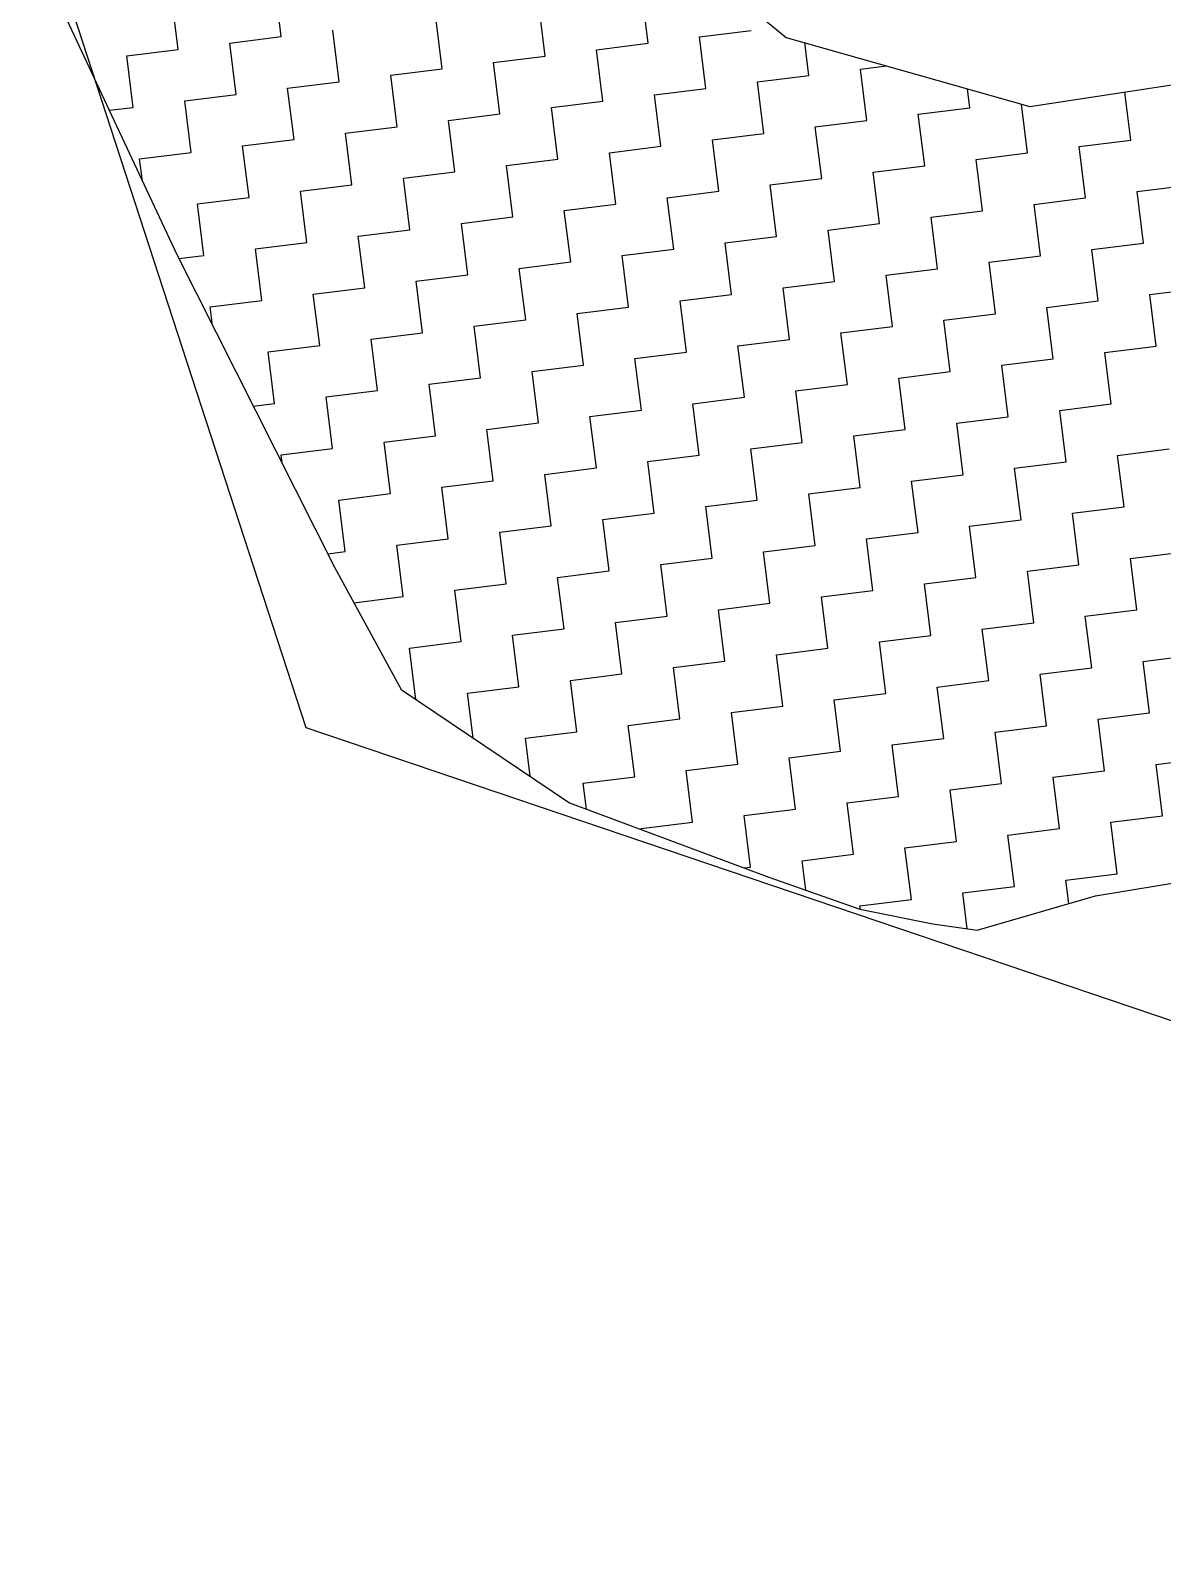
# Model space of a CAD drawing. Header units: metres. Extents: x 290108 to 292128, y 1990044 to 1991719.
# Drawn here: x 290259.6 to 290369.8, y 1990160.2 to 1990308.5 of the extents above; entities that cross this region are included whole.
import ezdxf

# ---------------------------------------------------------------- set-up
doc = ezdxf.new("R2010")
doc.units = ezdxf.units.M
doc.header["$MEASUREMENT"] = 0
doc.layers.add('POLY_HATCH', color=12, linetype='Continuous')
doc.layers.add('V_BOUND_LINE', color=7, linetype='Continuous')

msp = doc.modelspace()

# ---------------------------------------------------------------- linework, layer by layer
at = {"layer": 'POLY_HATCH'}
for p, q in [((290318.5, 1990319.84), (290333.16, 1990307.81)), ((290261.24, 1990313.6), (290273.83, 1990286.68)), ((290333.16, 1990307.81), (290356.86, 1990301.07)), ((290356.86, 1990301.07), (290381.34, 1990304.81)), ((290273.83, 1990286.68), (290289.18, 1990256.25)), ((290289.18, 1990256.25), (290295.66, 1990244.35)), ((290295.66, 1990244.35), (290312.06, 1990233.3)), ((290312.06, 1990233.3), (290331.45, 1990226.09)), ((290331.45, 1990226.09), (290340.31, 1990222.96)), ((290363.26, 1990224.27), (290372.7, 1990225.83)), ((290351.74, 1990220.91), (290363.26, 1990224.27)), ((290340.31, 1990222.96), (290347.42, 1990221.53)), ((290347.42, 1990221.53), (290351.74, 1990220.91))]:
    msp.add_line(p, q, dxfattribs=at)
at = {"layer": 'POLY_HATCH', "linetype": 'Continuous'}
for p, q in [((290284, 1990307.89), (290283.38, 1990312.9)), ((290273.98, 1990306.64), (290273.35, 1990311.65)), ((290319.7, 1990307.24), (290319.08, 1990312.25)), ((290309.68, 1990305.99), (290309.06, 1990311)), ((290289.63, 1990303.5), (290289.01, 1990308.51)), ((290299.66, 1990304.74), (290299.03, 1990309.76)), ((290324.71, 1990307.86), (290329.73, 1990308.49)), ((290278.99, 1990307.26), (290284, 1990307.89)), ((290279.61, 1990302.25), (290278.99, 1990307.26)), ((290314.69, 1990306.61), (290319.7, 1990307.24)), ((290325.34, 1990302.85), (290324.71, 1990307.86)), ((290335.36, 1990304.1), (290334.96, 1990307.3)), ((290268.97, 1990306.02), (290273.98, 1990306.64)), ((290269.59, 1990301), (290268.97, 1990306.02)), ((290304.67, 1990305.37), (290309.68, 1990305.99)), ((290315.31, 1990301.6), (290314.69, 1990306.61)), ((290294.65, 1990304.12), (290299.66, 1990304.74)), ((290295.27, 1990299.11), (290294.65, 1990304.12)), ((290305.29, 1990300.36), (290304.67, 1990305.37)), ((290330.35, 1990303.47), (290335.36, 1990304.1)), ((290340.37, 1990304.72), (290342.92, 1990305.04)), ((290341, 1990299.71), (290340.37, 1990304.72)), ((290284.62, 1990302.87), (290289.63, 1990303.5)), ((290285.25, 1990297.86), (290284.62, 1990302.87)), ((290320.33, 1990302.23), (290325.34, 1990302.85)), ((290330.97, 1990298.46), (290330.35, 1990303.47)), ((290351.02, 1990300.96), (290350.79, 1990302.8)), ((290274.6, 1990301.63), (290279.61, 1990302.25)), ((290275.22, 1990296.62), (290274.6, 1990301.63)), ((290310.3, 1990300.98), (290315.31, 1990301.6)), ((290320.95, 1990297.22), (290320.33, 1990302.23)), ((290356.65, 1990296.57), (290356.06, 1990301.3)), ((290366.68, 1990297.82), (290366.1, 1990302.48)), ((290267.27, 1990300.72), (290269.59, 1990301)), ((290300.28, 1990299.73), (290305.29, 1990300.36)), ((290300.9, 1990294.72), (290300.28, 1990299.73)), ((290310.93, 1990295.97), (290310.3, 1990300.98)), ((290335.98, 1990299.09), (290341, 1990299.71)), ((290346.01, 1990300.33), (290351.02, 1990300.96)), ((290346.63, 1990295.32), (290346.01, 1990300.33)), ((290290.26, 1990298.49), (290295.27, 1990299.11)), ((290290.88, 1990293.47), (290290.26, 1990298.49)), ((290325.96, 1990297.84), (290330.97, 1990298.46)), ((290336.61, 1990294.07), (290335.98, 1990299.09)), ((290270.21, 1990295.99), (290275.22, 1990296.62)), ((290280.23, 1990297.24), (290285.25, 1990297.86)), ((290280.86, 1990292.23), (290280.23, 1990297.24)), ((290315.94, 1990296.59), (290320.95, 1990297.22)), ((290316.56, 1990291.58), (290315.94, 1990296.59)), ((290326.58, 1990292.83), (290325.96, 1990297.84)), ((290361.66, 1990297.19), (290366.68, 1990297.82)), ((290362.29, 1990292.18), (290361.66, 1990297.19)), ((290270.48, 1990293.85), (290270.21, 1990295.99)), ((290305.92, 1990295.35), (290310.93, 1990295.97)), ((290306.54, 1990290.33), (290305.92, 1990295.35)), ((290341.62, 1990294.7), (290346.63, 1990295.32)), ((290351.64, 1990295.94), (290356.65, 1990296.57)), ((290352.26, 1990290.93), (290351.64, 1990295.94)), ((290295.89, 1990294.1), (290300.9, 1990294.72)), ((290296.52, 1990289.09), (290295.89, 1990294.1)), ((290331.6, 1990293.45), (290336.61, 1990294.07)), ((290342.24, 1990289.69), (290341.62, 1990294.7)), ((290275.85, 1990291.6), (290280.86, 1990292.23)), ((290285.87, 1990292.85), (290290.88, 1990293.47)), ((290286.49, 1990287.84), (290285.87, 1990292.85)), ((290321.57, 1990292.2), (290326.58, 1990292.83)), ((290322.2, 1990287.19), (290321.57, 1990292.2)), ((290332.22, 1990288.44), (290331.6, 1990293.45)), ((290357.28, 1990291.56), (290362.29, 1990292.18)), ((290367.3, 1990292.8), (290372.31, 1990293.43)), ((290367.92, 1990287.79), (290367.3, 1990292.8)), ((290276.47, 1990286.59), (290275.85, 1990291.6)), ((290311.55, 1990290.96), (290316.56, 1990291.58)), ((290312.17, 1990285.95), (290311.55, 1990290.96)), ((290347.25, 1990290.31), (290352.26, 1990290.93)), ((290357.9, 1990286.55), (290357.28, 1990291.56)), ((290301.53, 1990289.71), (290306.54, 1990290.33)), ((290302.15, 1990284.7), (290301.53, 1990289.71)), ((290337.23, 1990289.06), (290342.24, 1990289.69)), ((290347.88, 1990285.3), (290347.25, 1990290.31)), ((290281.48, 1990287.22), (290286.49, 1990287.84)), ((290291.5, 1990288.46), (290296.52, 1990289.09)), ((290292.13, 1990283.45), (290291.5, 1990288.46)), ((290327.21, 1990287.82), (290332.22, 1990288.44)), ((290327.83, 1990282.8), (290327.21, 1990287.82)), ((290337.85, 1990284.05), (290337.23, 1990289.06)), ((290362.91, 1990287.17), (290367.92, 1990287.79)), ((290274.03, 1990286.29), (290276.47, 1990286.59)), ((290282.11, 1990282.21), (290281.48, 1990287.22)), ((290317.19, 1990286.57), (290322.2, 1990287.19)), ((290317.81, 1990281.56), (290317.19, 1990286.57)), ((290352.89, 1990285.92), (290357.9, 1990286.55)), ((290363.53, 1990282.16), (290362.91, 1990287.17)), ((290307.16, 1990285.32), (290312.17, 1990285.95)), ((290307.79, 1990280.31), (290307.16, 1990285.32)), ((290342.87, 1990284.68), (290347.88, 1990285.3)), ((290353.51, 1990280.91), (290352.89, 1990285.92)), ((290287.12, 1990282.83), (290292.13, 1990283.45)), ((290297.14, 1990284.08), (290302.15, 1990284.7)), ((290297.76, 1990279.06), (290297.14, 1990284.08)), ((290332.84, 1990283.43), (290337.85, 1990284.05)), ((290333.47, 1990278.42), (290332.84, 1990283.43)), ((290343.49, 1990279.66), (290342.87, 1990284.68)), ((290368.55, 1990282.78), (290373.56, 1990283.4)), ((290277.09, 1990281.58), (290282.11, 1990282.21)), ((290287.74, 1990277.82), (290287.12, 1990282.83)), ((290322.82, 1990282.18), (290327.83, 1990282.8)), ((290323.44, 1990277.17), (290322.82, 1990282.18)), ((290358.52, 1990281.53), (290363.53, 1990282.16)), ((290369.17, 1990277.77), (290368.55, 1990282.78)), ((290277.32, 1990279.77), (290277.09, 1990281.58)), ((290302.77, 1990279.69), (290307.79, 1990280.31)), ((290312.8, 1990280.93), (290317.81, 1990281.56)), ((290313.42, 1990275.92), (290312.8, 1990280.93)), ((290348.5, 1990280.29), (290353.51, 1990280.91)), ((290349.12, 1990275.28), (290348.5, 1990280.29)), ((290359.15, 1990276.52), (290358.52, 1990281.53)), ((290292.75, 1990278.44), (290297.76, 1990279.06)), ((290303.4, 1990274.68), (290302.77, 1990279.69)), ((290338.48, 1990279.04), (290343.49, 1990279.66)), ((290339.1, 1990274.03), (290338.48, 1990279.04)), ((290282.73, 1990277.19), (290287.74, 1990277.82)), ((290293.37, 1990273.43), (290292.75, 1990278.44)), ((290328.45, 1990277.79), (290333.47, 1990278.42)), ((290329.08, 1990272.78), (290328.45, 1990277.79)), ((290364.16, 1990277.15), (290369.17, 1990277.77)), ((290283.35, 1990272.18), (290282.73, 1990277.19)), ((290308.41, 1990275.3), (290313.42, 1990275.92)), ((290318.43, 1990276.55), (290323.44, 1990277.17)), ((290319.06, 1990271.53), (290318.43, 1990276.55)), ((290354.14, 1990275.9), (290359.15, 1990276.52)), ((290354.76, 1990270.89), (290354.14, 1990275.9)), ((290364.78, 1990272.13), (290364.16, 1990277.15)), ((290298.39, 1990274.05), (290303.4, 1990274.68)), ((290309.03, 1990270.29), (290308.41, 1990275.3)), ((290344.11, 1990274.65), (290349.12, 1990275.28)), ((290344.74, 1990269.64), (290344.11, 1990274.65)), ((290288.36, 1990272.81), (290293.37, 1990273.43)), ((290299.01, 1990269.04), (290298.39, 1990274.05)), ((290334.09, 1990273.41), (290339.1, 1990274.03)), ((290334.71, 1990268.39), (290334.09, 1990273.41)), ((290281.27, 1990271.92), (290283.35, 1990272.18)), ((290288.99, 1990267.79), (290288.36, 1990272.81)), ((290314.04, 1990270.91), (290319.06, 1990271.53)), ((290324.07, 1990272.16), (290329.08, 1990272.78)), ((290324.69, 1990267.15), (290324.07, 1990272.16)), ((290359.77, 1990271.51), (290364.78, 1990272.13)), ((290360.39, 1990266.5), (290359.77, 1990271.51)), ((290304.02, 1990269.66), (290309.03, 1990270.29)), ((290314.67, 1990265.9), (290314.04, 1990270.91)), ((290349.75, 1990270.26), (290354.76, 1990270.89)), ((290350.37, 1990265.25), (290349.75, 1990270.26)), ((290294, 1990268.42), (290299.01, 1990269.04)), ((290294.62, 1990263.41), (290294, 1990268.42)), ((290304.64, 1990264.65), (290304.02, 1990269.66)), ((290339.72, 1990269.02), (290344.74, 1990269.64)), ((290340.35, 1990264.01), (290339.72, 1990269.02)), ((290283.98, 1990267.17), (290288.99, 1990267.79)), ((290284.08, 1990266.37), (290283.98, 1990267.17)), ((290319.68, 1990266.52), (290324.69, 1990267.15)), ((290329.7, 1990267.77), (290334.71, 1990268.39)), ((290330.33, 1990262.76), (290329.7, 1990267.77)), ((290365.41, 1990267.12), (290370.42, 1990267.75)), ((290366.03, 1990262.11), (290365.41, 1990267.12)), ((290309.66, 1990265.28), (290314.67, 1990265.9)), ((290320.3, 1990261.51), (290319.68, 1990266.52)), ((290355.38, 1990265.88), (290360.39, 1990266.5)), ((290356.01, 1990260.86), (290355.38, 1990265.88)), ((290299.63, 1990264.03), (290304.64, 1990264.65)), ((290300.26, 1990259.02), (290299.63, 1990264.03)), ((290310.28, 1990260.27), (290309.66, 1990265.28)), ((290335.34, 1990263.38), (290340.35, 1990264.01)), ((290345.36, 1990264.63), (290350.37, 1990265.25)), ((290345.98, 1990259.62), (290345.36, 1990264.63)), ((290289.61, 1990262.78), (290294.62, 1990263.41)), ((290290.23, 1990257.77), (290289.61, 1990262.78)), ((290325.31, 1990262.14), (290330.33, 1990262.76)), ((290335.96, 1990258.37), (290335.34, 1990263.38)), ((290315.29, 1990260.89), (290320.3, 1990261.51)), ((290325.94, 1990257.12), (290325.31, 1990262.14)), ((290361.02, 1990261.49), (290366.03, 1990262.11)), ((290361.64, 1990256.48), (290361.02, 1990261.49)), ((290305.27, 1990259.64), (290310.28, 1990260.27)), ((290305.89, 1990254.63), (290305.27, 1990259.64)), ((290315.91, 1990255.88), (290315.29, 1990260.89)), ((290340.97, 1990258.99), (290345.98, 1990259.62)), ((290350.99, 1990260.24), (290356.01, 1990260.86)), ((290351.62, 1990255.23), (290350.99, 1990260.24)), ((290295.25, 1990258.39), (290300.26, 1990259.02)), ((290295.87, 1990253.38), (290295.25, 1990258.39)), ((290330.95, 1990257.75), (290335.96, 1990258.37)), ((290341.59, 1990253.98), (290340.97, 1990258.99)), ((290288.52, 1990257.56), (290290.23, 1990257.77)), ((290320.93, 1990256.5), (290325.94, 1990257.12)), ((290331.57, 1990252.74), (290330.95, 1990257.75)), ((290366.65, 1990257.1), (290371.66, 1990257.72)), ((290367.28, 1990252.09), (290366.65, 1990257.1)), ((290310.9, 1990255.25), (290315.91, 1990255.88)), ((290311.53, 1990250.24), (290310.9, 1990255.25)), ((290321.55, 1990251.49), (290320.93, 1990256.5)), ((290346.61, 1990254.61), (290351.62, 1990255.23)), ((290356.63, 1990255.85), (290361.64, 1990256.48)), ((290357.25, 1990250.84), (290356.63, 1990255.85)), ((290300.88, 1990254.01), (290305.89, 1990254.63)), ((290301.5, 1990249), (290300.88, 1990254.01)), ((290336.58, 1990253.36), (290341.59, 1990253.98)), ((290347.23, 1990249.6), (290346.61, 1990254.61)), ((290291.06, 1990252.79), (290295.87, 1990253.38)), ((290326.56, 1990252.11), (290331.57, 1990252.74)), ((290327.18, 1990247.1), (290326.56, 1990252.11)), ((290337.21, 1990248.35), (290336.58, 1990253.36)), ((290316.54, 1990250.87), (290321.55, 1990251.49)), ((290317.16, 1990245.85), (290316.54, 1990250.87)), ((290352.24, 1990250.22), (290357.25, 1990250.84)), ((290362.26, 1990251.47), (290367.28, 1990252.09)), ((290362.89, 1990246.45), (290362.26, 1990251.47)), ((290306.51, 1990249.62), (290311.53, 1990250.24)), ((290307.14, 1990244.61), (290306.51, 1990249.62)), ((290342.22, 1990248.97), (290347.23, 1990249.6)), ((290352.86, 1990245.21), (290352.24, 1990250.22)), ((290296.49, 1990248.37), (290301.5, 1990249)), ((290297.11, 1990243.37), (290296.49, 1990248.37)), ((290332.2, 1990247.72), (290337.21, 1990248.35)), ((290332.82, 1990242.71), (290332.2, 1990247.72)), ((290342.84, 1990243.96), (290342.22, 1990248.97)), ((290367.9, 1990247.08), (290372.91, 1990247.7)), ((290322.17, 1990246.48), (290327.18, 1990247.1)), ((290322.8, 1990241.47), (290322.17, 1990246.48)), ((290357.88, 1990245.83), (290362.89, 1990246.45)), ((290368.52, 1990242.07), (290367.9, 1990247.08)), ((290312.15, 1990245.23), (290317.16, 1990245.85)), ((290312.77, 1990240.22), (290312.15, 1990245.23)), ((290347.85, 1990244.58), (290352.86, 1990245.21)), ((290358.5, 1990240.82), (290357.88, 1990245.83)), ((290302.13, 1990243.98), (290307.14, 1990244.61)), ((290302.67, 1990239.63), (290302.13, 1990243.98)), ((290337.83, 1990243.34), (290342.84, 1990243.96)), ((290338.45, 1990238.33), (290337.83, 1990243.34)), ((290348.48, 1990239.57), (290347.85, 1990244.58)), ((290327.81, 1990242.09), (290332.82, 1990242.71)), ((290328.43, 1990237.08), (290327.81, 1990242.09)), ((290363.51, 1990241.44), (290368.52, 1990242.07)), ((290317.78, 1990240.84), (290322.8, 1990241.47)), ((290318.41, 1990235.83), (290317.78, 1990240.84)), ((290353.49, 1990240.2), (290358.5, 1990240.82)), ((290364.13, 1990236.43), (290363.51, 1990241.44)), ((290307.76, 1990239.6), (290312.77, 1990240.22)), ((290308.22, 1990235.89), (290307.76, 1990239.6)), ((290343.47, 1990238.95), (290348.48, 1990239.57)), ((290344.09, 1990233.94), (290343.47, 1990238.95)), ((290354.11, 1990235.18), (290353.49, 1990240.2)), ((290333.44, 1990237.7), (290338.45, 1990238.33)), ((290334.07, 1990232.69), (290333.44, 1990237.7)), ((290369.15, 1990237.05), (290374.16, 1990237.68)), ((290313.4, 1990235.21), (290318.41, 1990235.83)), ((290323.42, 1990236.46), (290328.43, 1990237.08)), ((290324.04, 1990231.44), (290323.42, 1990236.46)), ((290359.12, 1990235.81), (290364.13, 1990236.43)), ((290359.75, 1990230.8), (290359.12, 1990235.81)), ((290369.77, 1990232.04), (290369.15, 1990237.05)), ((290313.71, 1990232.69), (290313.4, 1990235.21)), ((290349.1, 1990234.56), (290354.11, 1990235.18)), ((290349.72, 1990229.55), (290349.1, 1990234.56)), ((290339.08, 1990233.31), (290344.09, 1990233.94)), ((290339.7, 1990228.3), (290339.08, 1990233.31)), ((290319.03, 1990230.82), (290324.04, 1990231.44)), ((290329.05, 1990232.07), (290334.07, 1990232.69)), ((290329.68, 1990227.06), (290329.05, 1990232.07)), ((290364.76, 1990231.42), (290369.77, 1990232.04)), ((290365.38, 1990226.41), (290364.76, 1990231.42)), ((290319.05, 1990230.7), (290319.03, 1990230.82)), ((290354.73, 1990230.17), (290359.75, 1990230.8)), ((290355.36, 1990225.16), (290354.73, 1990230.17)), ((290344.71, 1990228.93), (290349.72, 1990229.55)), ((290345.34, 1990223.91), (290344.71, 1990228.93)), ((290329.06, 1990226.98), (290329.68, 1990227.06)), ((290334.69, 1990227.68), (290339.7, 1990228.3)), ((290335.05, 1990224.82), (290334.69, 1990227.68)), ((290360.37, 1990225.78), (290365.38, 1990226.41)), ((290360.65, 1990223.51), (290360.37, 1990225.78)), ((290350.35, 1990224.54), (290355.36, 1990225.16)), ((290350.78, 1990221.05), (290350.35, 1990224.54)), ((290340.32, 1990223.29), (290345.34, 1990223.91)), ((290340.37, 1990222.95), (290340.32, 1990223.29))]:
    msp.add_line(p, q, dxfattribs=at)
at = {"layer": 'V_BOUND_LINE'}
for p, q in [((290259.59, 1990322.97), (290286.4, 1990240.65)), ((290286.4, 1990240.65), (290523.68, 1990160.24))]:
    msp.add_line(p, q, dxfattribs=at)

doc.saveas('drawing.dxf')
